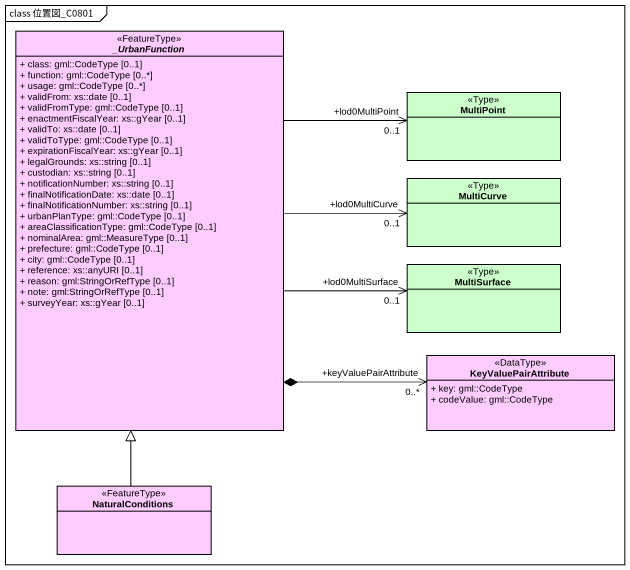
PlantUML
@startuml
mainframe class 位置図_C0801
hide circle
hide empty members
skinparam classAttributeIconSize 0
abstract class "_UrbanFunction" as UrbanFunction <<FeatureType>> #FFCCFF {
  + class: gml::CodeType [0..1]
  + function: gml::CodeType [0..*]
  + usage: gml::CodeType [0..*]
  + validFrom: xs::date [0..1]
  + validFromType: gml::CodeType [0..1]
  + enactmentFiscalYear: xs::gYear [0..1]
  + validTo: xs::date [0..1]
  + validToType: gml::CodeType [0..1]
  + expirationFiscalYear: xs::gYear [0..1]
  + legalGrounds: xs::string [0..1]
  + custodian: xs::string [0..1]
  + notificationNumber: xs::string [0..1]
  + finalNotificationDate: xs::date [0..1]
  + finalNotificationNumber: xs::string [0..1]
  + urbanPlanType: gml::CodeType [0..1]
  + areaClassificationType: gml::CodeType [0..1]
  + nominalArea: gml::MeasureType [0..1]
  + prefecture: gml::CodeType [0..1]
  + city: gml::CodeType [0..1]
  + reference: xs::anyURI [0..1]
  + reason: gml:StringOrRefType [0..1]
  + note: gml:StringOrRefType [0..1]
  + surveyYear: xs::gYear [0..1]
}
class MultiPoint <<Type>> #CCFFCC
class MultiCurve <<Type>> #CCFFCC
class MultiSurface <<Type>> #CCFFCC
class KeyValuePairAttribute <<DataType>> #FFCCFF {
  + key: gml::CodeType
  + codeValue: gml::CodeType
}
class NaturalConditions <<FeatureType>> #FFCCFF
MultiPoint "+lod0MultiPoint\n0..1" <-left- UrbanFunction
MultiCurve "+lod0MultiCurve\n0..1" <-left- UrbanFunction
MultiSurface "+lod0MultiSurface\n0..1" <-left- UrbanFunction
KeyValuePairAttribute "+keyValuePairAttribute\n0..*" <-left-* UrbanFunction
NaturalConditions -up-|> UrbanFunction
@enduml
